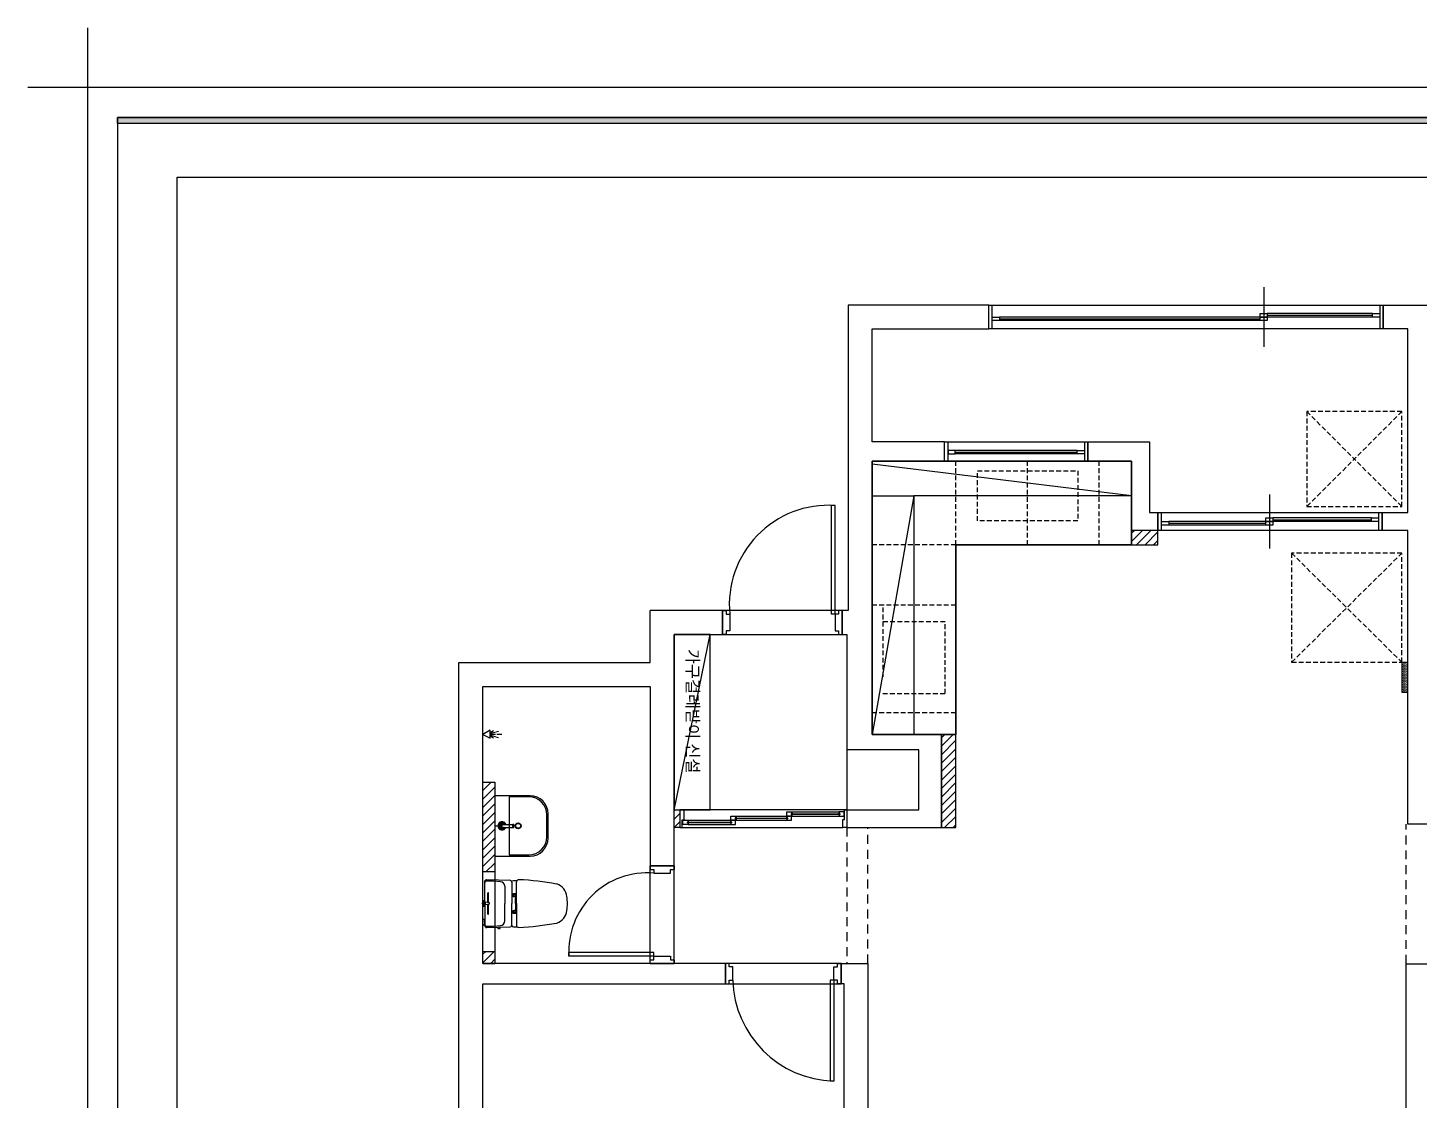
# Model space of a CAD drawing. Header units: inches. Extents: x 88414 to 587042, y -693500 to 27778.
# Drawn here: x 159935 to 171570, y 2915 to 11882 of the extents above; entities that cross this region are included whole.
import ezdxf
from ezdxf.enums import TextEntityAlignment as Align

# ---------------------------------------------------------------- set-up
doc = ezdxf.new("R2010")
doc.units = ezdxf.units.IN
doc.header["$LTSCALE"] = 50
doc.header["$MEASUREMENT"] = 0
for name, pattern in [('DH-HID2', [1.2, 0.8, -0.4]), ('HID', [2.5, 1.5, -1]), ('HIDDEN', [0.375, 0.25, -0.125])]:
    doc.linetypes.add(name, pattern=pattern)
for name, color, linetype in [('03-WAL NEW', 3, 'Continuous'), ('06-FUR', 6, 'Continuous'), ('3.기호.계단선', 30, 'Continuous'), ('BATH', 4, 'Continuous'), ('CO-BATH', 6, 'Continuous'), ('F-SYM', 7, 'Continuous'), ('fin', 5, 'Continuous'), ('FORM(YOURNAME)-11', 1, 'Continuous'), ('FU-FURM', 251, 'DH-HID2'), ('HL', 6, 'HIDDEN'), ('도면층2', 2, 'Continuous'), ('도면층4', 4, 'Continuous'), ('도면층5', 5, 'Continuous'), ('도면층8', 8, 'Continuous'), ('욕실설비', 3, 'Continuous')]:
    doc.layers.add(name, color=color, linetype=linetype)
doc.styles.add('YOURNAME', font='HY울릉도M.TTF')
doc.styles.add('코레일둥고', font='Korail_Round_Gothic_Medium.ttf')

# ---------------------------------------------------------------- blocks, each defined once
blk = doc.blocks.new('FORM-PLAN')
at = {"layer": 'FORM(YOURNAME)-11'}
h = blk.add_hatch(color=256, dxfattribs=at)
h.dxf.hatch_style = 1
h.paths.add_polyline_path([(-71444, 55115), (10556, 55115), (10556, 54915), (-71444, 54915)])
h.paths.add_polyline_path([(-71444, -2085), (10556, -2085), (10556, -2285), (-71444, -2285)])
at = {"layer": 'Defpoints', "color": 1}
blk.add_lwpolyline([(-72444, 58115), (-72444, 56115), (-74444, 56115)], dxfattribs=at)
at = {"layer": 'Defpoints', "color": 158}
for points in [[(-71444, -2285), (10556, -2285), (10556, 55115), (-71444, 55115)], [(-69444, 53115), (-64, 53115), (-64, 1215), (-69444, 1215)]]:
    blk.add_lwpolyline(points, close=True, dxfattribs=at)
at = {"layer": 'FORM(YOURNAME)-11', "color": 250}
blk.add_lwpolyline([(-72444, -3285), (11556, -3285), (11556, 56115), (-72444, 56115)], close=True, dxfattribs=at)
at = {"layer": 'FORM(YOURNAME)-11'}
blk.add_lwpolyline([(-71444, 55115), (10556, 55115), (10556, 54915), (-71444, 54915)], close=True, dxfattribs=at)
at = {"layer": 'FORM(YOURNAME)-11', "color": 3, "style": 'YOURNAME'}
for tag, height, p in [('1', 450, (9905, 18188)), ('2', 450, (9905, 17544)), ('3', 450, (9905, 16257)), ('4', 450, (9905, 14326)), ('5', 515, (9905, 12009)), ('6', 515, (9905, 9757)), ('7', 515, (9905, 7504)), ('8', 515, (9905, 5252)), ('9', 515, (9905, 2999)), ('10', 515, (5655, 811)), ('11', 515, (9905, 747)), ('12', 515, (5655, -1441)), ('13', 515, (9905, -1441))]:
    blk.add_attdef(tag, text='', height=height, dxfattribs=at).set_placement(p, align=Align.MIDDLE_RIGHT)
blk = doc.blocks.new('*U461')
at = {"layer": 'F-SYM', "xscale": 0.2500000000000001, "yscale": 0.2500000000000001, "zscale": 0.2500000000000001}
blk.add_blockref('FORM-PLAN', (178546, -2646), dxfattribs=at)
blk = doc.blocks.new('FFFL2')
at = {"layer": '03-WAL NEW'}
h = blk.add_hatch(dxfattribs=at)
h.set_pattern_fill('_USER', color=256, scale=50, angle=45, pattern_type=0)
h.set_pattern_definition([(45, (21500, 0), (-35.35534, 35.35534), [])])
h.paths.add_polyline_path([(144223, 7559), (144443, 7559), (144443, 7679), (144223, 7679)])
h = blk.add_hatch(dxfattribs=at)
h.set_pattern_fill('_USER', color=8, scale=50, angle=45, pattern_type=0)
h.set_pattern_definition([(45, (-12065, -2955), (-35.355339, 35.355339), [])])
h.paths.add_polyline_path([(138898, 4159), (138798, 4159), (138798, 4059), (138898, 4059)])
at = {"layer": '3.기호.계단선', "ltscale": 0.56}
h = blk.add_hatch(dxfattribs=at)
h.set_pattern_fill('DOTS', color=8, scale=150)
h.set_pattern_definition([(360, (146548.362, -56112.731), (4.6875, 9.375), [0, -9.375])])
h.paths.add_polyline_path([(146483, 6326), (146533, 6326), (146533, 6576), (146483, 6576)])
at = {"color": 8}
for p, q in [((138898, 5209), (138963, 5209)), ((138798, 4559), (138789, 4559)), ((138798, 4535), (138798, 4583))]:
    blk.add_line(p, q, dxfattribs=at)
at = {"layer": '03-WAL NEW', "color": 8, "linetype": 'Continuous'}
for p, q in [((142633, 5945), (142661, 5974)), ((142633, 5874), (142732, 5974)), ((142633, 5804), (142753, 5924)), ((142633, 5733), (142753, 5853)), ((142633, 5662), (142753, 5782)), ((142633, 5592), (142753, 5712)), ((142633, 5521), (142753, 5641)), ((138798, 5504), (138867, 5574)), ((138798, 5433), (138898, 5533)), ((142633, 5450), (142753, 5570)), ((142633, 5379), (142753, 5499)), ((138798, 5363), (138898, 5463)), ((138798, 5292), (138898, 5392)), ((142633, 5309), (142753, 5429)), ((142633, 5238), (142753, 5358)), ((138798, 5221), (138898, 5321)), ((138798, 5151), (138898, 5251)), ((140398, 5336), (140405, 5344)), ((140398, 5266), (140445, 5313)), ((140398, 5195), (140445, 5242)), ((142659, 5194), (142753, 5287)), ((138798, 5080), (138898, 5180)), ((142730, 5194), (142753, 5217)), ((138798, 5009), (138898, 5109)), ((138798, 4938), (138898, 5038)), ((138798, 4868), (138898, 4968)), ((138824, 4824), (138898, 4897)), ((138895, 4824), (138898, 4826))]:
    blk.add_line(p, q, dxfattribs=at)
at = {"layer": '03-WAL NEW', "color": 8}
for p, q in [((142753, 5974), (142633, 5974)), ((142633, 5974), (142633, 5194)), ((142753, 5194), (142753, 5974)), ((138798, 5574), (138898, 5574)), ((138798, 4824), (138798, 5574)), ((138898, 5574), (138898, 4824)), ((140398, 5194), (140398, 5344)), ((140398, 5344), (140445, 5344)), ((140445, 5344), (140445, 5194)), ((140445, 5194), (140398, 5194)), ((142633, 5194), (142753, 5194)), ((138898, 4824), (138798, 4824)), ((138898, 4824), (138898, 4059)), ((138798, 4159), (138898, 4159)), ((138798, 4059), (138898, 4059))]:
    blk.add_line(p, q, dxfattribs=at)
at = {"layer": '03-WAL NEW'}
blk.add_lwpolyline([(144223, 7559), (144443, 7559), (144443, 7679), (144223, 7679)], close=True, dxfattribs=at)
at = {"layer": '06-FUR', "color": 8}
for p, q in [((142053, 5974), (142053, 8259)), ((142053, 8259), (144223, 8259)), ((142053, 5974), (142053, 8259)), ((142053, 8259), (144223, 8259)), ((144223, 7969), (142053, 8233)), ((142053, 8233), (142053, 7969)), ((144223, 8259), (144223, 7679)), ((144223, 8259), (144223, 7969)), ((142053, 7969), (142403, 7969)), ((142403, 7969), (142053, 5974)), ((144223, 7969), (142403, 7969)), ((142403, 7969), (142403, 5974)), ((144223, 7559), (142753, 7559)), ((142753, 7559), (142753, 5974)), ((140698, 6809), (140398, 6809)), ((140398, 6809), (140398, 5339)), ((140398, 5339), (140698, 6809)), ((140698, 5344), (140698, 6809)), ((142633, 5974), (142053, 5974)), ((142403, 5974), (142053, 5974)), ((142753, 5974), (142633, 5974)), ((142633, 5974), (142633, 5974)), ((142443, 5844), (141843, 5844)), ((142443, 5344), (142443, 5844)), ((140398, 5344), (140698, 5344)), ((141843, 5344), (142443, 5344))]:
    blk.add_line(p, q, dxfattribs=at)
at = {"layer": '3.기호.계단선', "color": 8}
blk.add_lwpolyline([(146483, 6326), (146533, 6326), (146533, 6576), (146483, 6576)], close=True, dxfattribs=at)
at = {"layer": 'BATH', "color": 8}
for p, q in [((138859, 6009), (138798, 5974)), ((138798, 5974), (138859, 5942)), ((138859, 5942), (138859, 6009)), ((138862, 5975), (138903, 5975)), ((138863, 5983), (138901, 5993)), ((138863, 5967), (138901, 5957)), ((138864, 5991), (138888, 6006)), ((138864, 5959), (138888, 5944)), ((138907, 5995), (138930, 6002)), ((138907, 5954), (138930, 5948)), ((138915, 5975), (138957, 5975))]:
    blk.add_line(p, q, dxfattribs=at)
at = {"layer": 'CO-BATH', "color": 8}
for p, q in [((139193, 5461), (138898, 5461)), ((138898, 5461), (138898, 4956)), ((139183, 5451), (139018, 5451)), ((139018, 5451), (139018, 4966)), ((139333, 5116), (139333, 5301)), ((139343, 5106), (139343, 5311)), ((138958, 5221), (139048, 5221)), ((138958, 5196), (139048, 5196)), ((139048, 5222), (139053, 5222)), ((139048, 5195), (139048, 5222)), ((139048, 5195), (139053, 5195)), ((139053, 5223), (139058, 5223)), ((139053, 5194), (139053, 5223)), ((139053, 5194), (139058, 5194)), ((139058, 5194), (139058, 5223)), ((138898, 4956), (139193, 4956)), ((139018, 4966), (139183, 4966))]:
    blk.add_line(p, q, dxfattribs=at)
for radius in [25, 20]:
    blk.add_circle((139093, 5209), radius, dxfattribs=at)
for centre, radius, start, end in [((139183, 5301), 150, 0, 90), ((139193, 5311), 150, 0, 90), ((138958, 5209), 35, 20.9248, 339.0751), ((138958, 5209), 30, 24.6243, 335.3757), ((138958, 5209), 25, 30, 330), ((138958, 5209), 18, 43.9829, 316.017), ((138958, 5209), 12.5, 90, 270), ((139183, 5116), 150, 270, 0), ((139193, 5106), 150, 270, 0)]:
    blk.add_arc(centre, radius, start, end, dxfattribs=at)
at = {"layer": 'fin', "color": 8}
for p, q in [((138814, 4567), (138814, 4731)), ((138981, 4704), (138981, 4559)), ((139039, 4739), (139039, 4559)), ((139078, 4559), (139078, 4738)), ((138814, 4551), (138814, 4386)), ((138981, 4414), (138981, 4559)), ((139039, 4378), (139039, 4559)), ((139078, 4559), (139078, 4379)), ((138813, 4403), (138813, 4415)), ((138813, 4403), (138813, 4391))]:
    blk.add_line(p, q, dxfattribs=at)
for points in [[(138814, 4731), (138814, 4744, -0.421209), (138830, 4759), (139025, 4754, -0.001659)], [(139039, 4739, -0.371724), (139054, 4753, -0.003515), (139085, 4753, -0.320541)], [(138814, 4386), (138814, 4374, 0.421209), (138830, 4359), (139025, 4363, 0.001659)], [(139039, 4378, 0.371724), (139054, 4364, 0.003515), (139085, 4365, 0.320541)]]:
    blk.add_lwpolyline(points, format="xyb", dxfattribs=at)
for centre, radius, start, end in [((138830, 4731), 16, 90.6884, 180), ((138842, 3747), 1000, 84.0563, 90.6884), ((138941, 4702), 40, 2.4871, 84.0563), ((139024, 4739), 15, 0, 88.6349), ((139098, 4738), 20, 87.6667, 180), ((139009, 2554), 2206, 79.3919, 87.6667), ((139376, 4603), 126, 6.5759, 71.7036), ((139099, 4559), 406, 0, 8.3007), ((139099, 4559), 406, 351.6993, 0), ((138798, 4415), 15, 0, 90), ((139376, 4515), 126, 288.2964, 353.4241), ((138798, 4391), 15, 270, 0), ((138830, 4386), 16, 180, 269.3116), ((138842, 5370), 1000, 269.3116, 275.9437), ((138941, 4415), 40, 275.9437, 357.5129), ((139024, 4378), 15, 271.3651, 0), ((139098, 4379), 20, 180, 272.3333), ((139009, 6564), 2206, 272.3333, 280.6081)]:
    blk.add_arc(centre, radius, start, end, dxfattribs=at)
at = {"layer": 'FU-FURM', "color": 8}
for p, q in [((146483, 8674), (145688, 7879)), ((145688, 8674), (146483, 7879)), ((146483, 8674), (145688, 8674)), ((145688, 8674), (145688, 7879)), ((146483, 7879), (146483, 8674)), ((142753, 7559), (142753, 8259)), ((142933, 7759), (142933, 8179)), ((142933, 8179), (143773, 8179)), ((143353, 7559), (143353, 8259)), ((143773, 8179), (143773, 7759)), ((143953, 7559), (143953, 8259)), ((145688, 7879), (146483, 7879)), ((143773, 7759), (142933, 7759)), ((142753, 7559), (142053, 7559)), ((145561, 6577), (146483, 7489)), ((145561, 7489), (146483, 6577)), ((145561, 7489), (145561, 6577)), ((146483, 7489), (145561, 7489)), ((146483, 6577), (146483, 7489)), ((142753, 7054), (142053, 7054)), ((142142, 7035), (142142, 6435)), ((142664, 6915), (142142, 6915)), ((142664, 6315), (142664, 6915)), ((145561, 6577), (146483, 6577)), ((142142, 6315), (142664, 6315)), ((142753, 6154), (142053, 6154))]:
    blk.add_line(p, q, dxfattribs=at)
at = {"layer": 'HL', "color": 8, "linetype": 'Continuous'}
for p, q in [((138808, 4583), (138798, 4583)), ((138808, 4535), (138808, 4583)), ((138813, 4566), (138808, 4571)), ((138813, 4552), (138808, 4546)), ((138820, 4570), (138813, 4566)), ((138813, 4552), (138813, 4566)), ((138820, 4547), (138813, 4552)), ((138854, 4565), (138820, 4570)), ((138820, 4547), (138820, 4570)), ((138854, 4553), (138820, 4547)), ((138839, 4567), (138839, 4645)), ((138839, 4472), (138839, 4550)), ((138846, 4566), (138846, 4645)), ((138846, 4472), (138846, 4551)), ((138854, 4553), (138854, 4565)), ((139071, 4559), (139071, 4605)), ((139071, 4559), (139071, 4512)), ((138808, 4535), (138798, 4535)), ((138924, 4354), (138924, 4361)), ((138928, 4350), (138940, 4350)), ((138944, 4354), (138944, 4361))]:
    blk.add_line(p, q, dxfattribs=at)
for points in [[(139078, 4641), (139054, 4641, 0.414214), (139050, 4637), (139050, 4621, 0.414214), (139054, 4617), (139070, 4617), (139078, 4617)], [(139070, 4617), (139070, 4607, 0.414214), (139072, 4605), (139078, 4605)], [(139078, 4476), (139054, 4476, -0.414214), (139050, 4480), (139050, 4497, -0.414214), (139054, 4501), (139070, 4501), (139078, 4501)], [(139070, 4501), (139070, 4510, -0.414214), (139072, 4512), (139078, 4512)]]:
    blk.add_lwpolyline(points, format="xyb", dxfattribs=at)
for centre in [(139064, 4629), (139064, 4489)]:
    blk.add_circle(centre, 8, dxfattribs=at)
for centre, radius, start, end in [((138842, 4645), 3.5, 0, 180), ((138842, 4472), 3.5, 180, 0), ((138928, 4354), 4, 180, 270), ((138940, 4354), 4, 270, 0)]:
    blk.add_arc(centre, radius, start, end, dxfattribs=at)
at = {"layer": '도면층2', "color": 8}
for p, q in [((143028, 9564), (141853, 9564)), ((141853, 9564), (141853, 7009)), ((143028, 9364), (143028, 9564)), ((142053, 8419), (142053, 9364)), ((142053, 9364), (143028, 9364)), ((142658, 8419), (142053, 8419)), ((142658, 8259), (142658, 8419)), ((142053, 5974), (142053, 8259)), ((142053, 8259), (142658, 8259)), ((141853, 7009), (141803, 7009)), ((141803, 7009), (141803, 6809)), ((141803, 6809), (141843, 6809)), ((141843, 6809), (141843, 5194)), ((142633, 5974), (142053, 5974)), ((142633, 5194), (142633, 5974)), ((141843, 5194), (142633, 5194))]:
    blk.add_line(p, q, dxfattribs=at)
at = {"layer": '도면층2', "color": 8, "linetype": 'HID'}
for p, q in [((141843, 5194), (141843, 4059)), ((142018, 4059), (142018, 5194)), ((146518, 4054), (146518, 5224))]:
    blk.add_line(p, q, dxfattribs=at)
at = {"layer": '도면층2', "color": 8}
for points in [[(146328, 9364), (146328, 9564), (146733, 9564), (146733, 5394), (146743, 5394), (146743, 5224), (146533, 5224), (146533, 7679), (146318, 7679), (146318, 7829), (146533, 7829), (146533, 9364)], [(144443, 7829), (144443, 7679), (144223, 7679), (144223, 8259), (143858, 8259), (143858, 8419), (144373, 8419), (144373, 7829)]]:
    blk.add_lwpolyline(points, close=True, dxfattribs=at)
for points in [[(139668, 369), (139668, 569), (139668, 369), (138798, 369), (138798, -601), (139718, -601), (139718, -801), (138598, -801), (138598, 6574), (140198, 6574), (140198, 7009)], [(139668, 569), (138798, 569), (138798, 3889), (140828, 3889), (140828, 4059), (138798, 4059), (138798, 6374), (140198, 6374), (140198, 4874), (140398, 4874), (140398, 6809), (140803, 6809), (140803, 7009), (140198, 7009)], [(141793, 3899), (141793, 4059), (142018, 4059), (142018, 569), (142493, 569), (142493, 369), (141553, 369), (141553, 569), (141818, 569), (141818, 3889), (141793, 3889)], [(146518, 369), (146158, 369), (146158, 569), (146518, 569), (146518, 4054), (146733, 4054), (146733, 569), (147203, 569), (147203, 369), (146723, 369)]]:
    blk.add_lwpolyline(points, dxfattribs=at)
at = {"layer": '도면층4', "color": 8}
for p, q in [((145328, 9714), (145328, 9214)), ((143028, 9564), (146328, 9564)), ((143028, 9364), (143028, 9564)), ((143058, 9364), (143058, 9564)), ((146298, 9564), (146298, 9364)), ((146328, 9564), (146328, 9364)), ((143118, 9449), (145298, 9449)), ((145358, 9479), (146238, 9479)), ((146328, 9364), (143028, 9364)), ((142658, 8419), (143858, 8419)), ((142658, 8259), (142658, 8419)), ((142688, 8259), (142688, 8419)), ((143828, 8419), (143828, 8259)), ((143858, 8419), (143858, 8259)), ((142748, 8334), (143768, 8334)), ((143858, 8259), (142658, 8259)), ((145375, 7979), (145375, 7529)), ((141743, 7889), (141713, 7889)), ((141713, 6979), (141713, 7888)), ((141743, 6979), (141743, 7889)), ((144443, 7829), (146318, 7829)), ((144443, 7679), (144443, 7829)), ((144473, 7679), (144473, 7829)), ((146288, 7829), (146288, 7679)), ((146318, 7829), (146318, 7679)), ((144533, 7739), (145345, 7739)), ((145405, 7769), (146228, 7769)), ((146318, 7679), (144443, 7679)), ((141803, 7009), (140803, 7009)), ((140803, 7009), (140803, 6809)), ((141803, 6809), (141803, 7009)), ((141803, 7009), (141803, 6809)), ((141743, 6979), (141713, 6979)), ((140803, 6809), (141803, 6809)), ((140198, 4059), (140198, 4874)), ((140198, 4874), (140398, 4874)), ((140398, 4874), (140398, 4844)), ((140398, 4059), (140398, 4874)), ((140228, 4149), (139518, 4149)), ((139518, 4119), (139518, 4149)), ((140228, 4119), (139518, 4119)), ((140228, 4119), (140228, 4149)), ((140398, 4089), (140398, 4059)), ((140398, 4059), (140198, 4059)), ((140198, 4059), (140398, 4059)), ((141793, 4059), (140828, 4059)), ((140828, 4059), (140828, 3889)), ((140828, 3889), (140828, 4059)), ((141793, 3889), (141793, 4059)), ((140828, 3889), (141793, 3889)), ((141703, 3919), (141703, 3074)), ((141733, 3919), (141703, 3919)), ((141733, 3919), (141733, 3073)), ((141733, 3073), (141703, 3073))]:
    blk.add_line(p, q, dxfattribs=at)
for points in [[(143058, 9434), (143058, 9464), (143118, 9464), (143118, 9434)], [(145298, 9464), (145298, 9494), (145358, 9494), (145358, 9464)], [(145298, 9434), (145298, 9464), (145358, 9464), (145358, 9434)], [(146238, 9464), (146238, 9494), (146298, 9494), (146298, 9464)], [(142748, 8319), (142748, 8349), (142688, 8349), (142688, 8319)], [(143768, 8319), (143768, 8349), (143828, 8349), (143828, 8319)], [(144473, 7724), (144473, 7754), (144533, 7754), (144533, 7724)], [(145345, 7754), (145345, 7784), (145405, 7784), (145405, 7754)], [(145345, 7724), (145345, 7754), (145405, 7754), (145405, 7724)], [(146228, 7754), (146228, 7784), (146288, 7784), (146288, 7754)]]:
    blk.add_lwpolyline(points, close=True, dxfattribs=at)
for points in [[(140803, 7009), (140833, 7009), (140833, 6979), (140863, 6979), (140863, 6839), (140833, 6839), (140833, 6809), (140803, 6809), (140803, 7009)], [(141803, 7009), (141773, 7009), (141773, 6979), (141743, 6979), (141743, 6839), (141773, 6839), (141773, 6809), (141803, 6809), (141803, 7009)], [(140198, 4874), (140198, 4844), (140228, 4844), (140228, 4814), (140368, 4814), (140368, 4844), (140398, 4844), (140398, 4874), (140198, 4874)], [(140198, 4059), (140198, 4089), (140228, 4089), (140228, 4119), (140368, 4119), (140368, 4089), (140398, 4089), (140398, 4059), (140198, 4059)], [(140828, 3889), (140858, 3889), (140858, 3919), (140888, 3919), (140888, 4029), (140858, 4029), (140858, 4059), (140828, 4059), (140828, 3889)], [(141793, 3889), (141763, 3889), (141763, 3919), (141733, 3919), (141733, 4029), (141763, 4029), (141763, 4059), (141793, 4059), (141793, 3889)]]:
    blk.add_lwpolyline(points, dxfattribs=at)
at = {"layer": '도면층5', "color": 8}
for p, q in [((145298, 9464), (143118, 9464)), ((145298, 9434), (143118, 9434)), ((146238, 9494), (145358, 9494)), ((146238, 9464), (145358, 9464)), ((143768, 8349), (142748, 8349)), ((143768, 8319), (142748, 8319)), ((145345, 7754), (144533, 7754)), ((145345, 7724), (144533, 7724)), ((146228, 7784), (145405, 7784)), ((146228, 7754), (145405, 7754))]:
    blk.add_line(p, q, dxfattribs=at)
for centre, radius, start, end in [((141690, 7059), 831, 86.3562, 185.5291), ((140173, 4160), 656, 85.2529, 183.5686), ((141756, 3942), 868, 181.5057, 268.4943)]:
    blk.add_arc(centre, radius, start, end, dxfattribs=at)
at = {"layer": '도면층8', "color": 8}
for p, q in [((141843, 5344), (140445, 5344)), ((140480, 5344), (140445, 5344)), ((140445, 5344), (140445, 5339)), ((140445, 5339), (140445, 5194)), ((140465, 5194), (140465, 5259)), ((140465, 5259), (140480, 5259)), ((140470, 5255), (140514, 5255)), ((140470, 5220), (140470, 5255)), ((140480, 5259), (140480, 5344)), ((140480, 5262), (140480, 5259)), ((140514, 5243), (140508, 5241)), ((140508, 5241), (140508, 5233)), ((140510, 5235), (140510, 5239)), ((140510, 5239), (140866, 5239)), ((140514, 5255), (140871, 5255)), ((140514, 5255), (140514, 5243)), ((140514, 5244), (140518, 5242)), ((140518, 5242), (140518, 5241)), ((140518, 5241), (140519, 5239)), ((140867, 5241), (140866, 5239)), ((140866, 5239), (140866, 5235)), ((140866, 5235), (140866, 5239)), ((140868, 5242), (140867, 5241)), ((140871, 5244), (140868, 5242)), ((140871, 5290), (140915, 5290)), ((140871, 5255), (140871, 5290)), ((140871, 5255), (141369, 5255)), ((140912, 5255), (140871, 5255)), ((140871, 5255), (140871, 5243)), ((140915, 5255), (140871, 5255)), ((140871, 5243), (140877, 5241)), ((140877, 5241), (140877, 5233)), ((140915, 5278), (140909, 5276)), ((140909, 5276), (140909, 5268)), ((140909, 5268), (140915, 5266)), ((140912, 5220), (140912, 5255)), ((140915, 5290), (141369, 5290)), ((140915, 5290), (140915, 5278)), ((140915, 5279), (140918, 5277)), ((140915, 5265), (140918, 5267)), ((140915, 5266), (140915, 5255)), ((140918, 5277), (140919, 5276)), ((140918, 5267), (140919, 5268)), ((140919, 5276), (140920, 5274)), ((140919, 5268), (140920, 5270)), ((140920, 5270), (140920, 5274)), ((140920, 5274), (141334, 5274)), ((141334, 5270), (140920, 5270)), ((141335, 5276), (141334, 5274)), ((141334, 5274), (141334, 5270)), ((141334, 5270), (141334, 5274)), ((141335, 5268), (141334, 5270)), ((141336, 5277), (141335, 5276)), ((141336, 5267), (141335, 5268)), ((141339, 5279), (141336, 5277)), ((141339, 5265), (141336, 5267)), ((141339, 5325), (141383, 5325)), ((141339, 5290), (141339, 5325)), ((141380, 5290), (141339, 5290)), ((141339, 5290), (141339, 5278)), ((141383, 5290), (141339, 5290)), ((141339, 5278), (141345, 5276)), ((141345, 5268), (141339, 5266)), ((141339, 5266), (141339, 5255)), ((141339, 5255), (141380, 5255)), ((141345, 5276), (141345, 5268)), ((141383, 5313), (141377, 5311)), ((141377, 5311), (141377, 5303)), ((141377, 5303), (141383, 5301)), ((141380, 5255), (141380, 5290)), ((141383, 5325), (141777, 5325)), ((141383, 5325), (141383, 5313)), ((141383, 5314), (141386, 5312)), ((141383, 5300), (141386, 5302)), ((141383, 5301), (141383, 5290)), ((141383, 5290), (141777, 5290)), ((141386, 5312), (141387, 5311)), ((141386, 5302), (141387, 5303)), ((141387, 5311), (141388, 5310)), ((141387, 5303), (141388, 5305)), ((141388, 5305), (141388, 5310)), ((141388, 5310), (141772, 5310)), ((141772, 5305), (141388, 5305)), ((141773, 5311), (141772, 5310)), ((141772, 5310), (141772, 5305)), ((141772, 5305), (141772, 5310)), ((141773, 5303), (141772, 5305)), ((141774, 5312), (141773, 5311)), ((141774, 5302), (141773, 5303)), ((141777, 5314), (141774, 5312)), ((141777, 5300), (141774, 5302)), ((141818, 5325), (141777, 5325)), ((141777, 5325), (141777, 5313)), ((141777, 5313), (141783, 5311)), ((141783, 5303), (141777, 5301)), ((141777, 5301), (141777, 5290)), ((141777, 5290), (141818, 5290)), ((141783, 5311), (141783, 5303)), ((141808, 5194), (141808, 5262)), ((141808, 5262), (141822, 5262)), ((141818, 5290), (141818, 5325)), ((141822, 5262), (141822, 5344)), ((141822, 5344), (141843, 5344)), ((141843, 5344), (141843, 5194)), ((140445, 5194), (140465, 5194)), ((140465, 5194), (141808, 5194)), ((140514, 5220), (140470, 5220)), ((140508, 5233), (140514, 5231)), ((140866, 5235), (140510, 5235)), ((140514, 5230), (140518, 5232)), ((140514, 5231), (140514, 5220)), ((140514, 5220), (140871, 5220)), ((140518, 5233), (140519, 5235)), ((140518, 5232), (140518, 5233)), ((140867, 5233), (140866, 5235)), ((140868, 5232), (140867, 5233)), ((140871, 5230), (140868, 5232)), ((140877, 5233), (140871, 5231)), ((140871, 5231), (140871, 5220)), ((140871, 5220), (140912, 5220)), ((141843, 5194), (141808, 5194)), ((141843, 5194), (141843, 5194))]:
    blk.add_line(p, q, dxfattribs=at)
at = {"layer": '욕실설비', "color": 8}
for p, q in [((138855, 5965), (138857, 5965)), ((138856, 5984), (138857, 5984))]:
    blk.add_line(p, q, dxfattribs=at)

msp = doc.modelspace()

# ---------------------------------------------------------------- linework, layer by layer
at = {"layer": '3.기호.계단선'}
msp.add_lwpolyline([(169165.233, 8258.742), (166995.233, 8258.742), (166995.233, 5973.742), (167695.233, 5973.742), (167695.233, 7558.742), (169165.233, 7558.742), (169165.233, 8258.742)], dxfattribs=at)
msp.add_lwpolyline([(165640.233, 6808.742), (165340.233, 6808.742), (165340.233, 5343.742), (165640.233, 5343.742)], close=True, dxfattribs=at)

# ---------------------------------------------------------------- block references
msp.add_blockref('FFFL2', (24942.48, 0))
msp.add_blockref('*U461', (0, 0), dxfattribs=at)

# ---------------------------------------------------------------- texts
at = {"layer": '3.기호.계단선', "style": '코레일둥고'}
msp.add_text('가구걸레받이 신설', height=100, rotation=270, dxfattribs=at).set_placement((165445.309, 6687.91))

doc.saveas('drawing.dxf')
